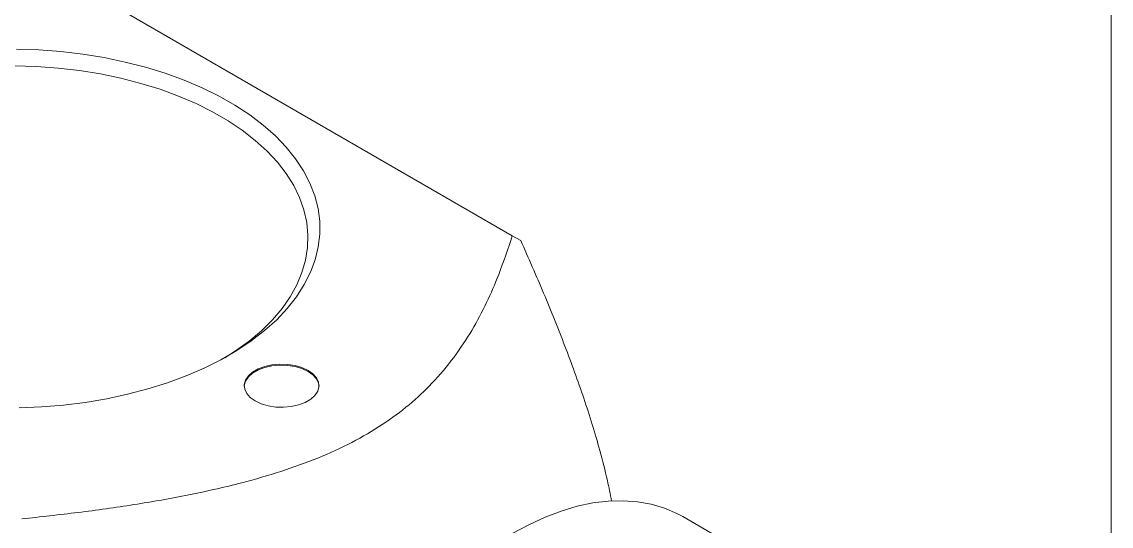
# Model space of a CAD drawing. Header units: millimetres. Extents: x 2 to 278, y 1 to 215.
# Drawn here: x 245.6 to 277.99, y 110.24 to 125.23 of the extents above; entities that cross this region are included whole.
import ezdxf

# ---------------------------------------------------------------- set-up
doc = ezdxf.new("R2010")
doc.units = ezdxf.units.MM

msp = doc.modelspace()

# ---------------------------------------------------------------- linework, layer by layer
at = {"color": 7, "linetype": 'Continuous', "lineweight": 18}
for p, q in [((277.989, 0.903), (277.989, 214.645)), ((260.183, 118.876), (214.979, 144.972)), ((260.183, 118.876), (260.435, 118.731)), ((272.038, 106.605), (265.249, 110.524))]:
    msp.add_line(p, q, dxfattribs=at)
at = {"color": 7, "linetype": 'Continuous', "lineweight": 18, "flags": 128}
for points in [[(245.445, 124.422), (246.106, 124.399), (246.764, 124.349), (247.413, 124.272), (248.051, 124.168), (248.674, 124.038), (249.28, 123.883), (249.865, 123.703), (250.426, 123.499), (250.96, 123.272), (251.464, 123.024), (251.937, 122.756), (252.375, 122.469), (252.776, 122.164), (253.138, 121.844), (253.46, 121.509), (253.739, 121.162), (253.975, 120.804), (254.165, 120.438), (254.309, 120.064), (254.407, 119.686), (254.457, 119.304), (254.46, 118.922), (254.415, 118.54), (254.323, 118.161), (254.184, 117.787), (253.999, 117.42), (253.769, 117.061), (253.494, 116.712), (253.178, 116.376), (252.82, 116.054), (252.423, 115.748), (251.989, 115.458), (251.52, 115.188), (251.019, 114.937), (250.488, 114.708), (249.93, 114.502), (249.348, 114.319), (248.745, 114.161), (248.123, 114.028), (247.487, 113.921), (246.839, 113.841), (246.182, 113.787), (245.521, 113.762)], [(251.632, 115.249), (251.949, 115.45), (252.355, 115.742), (252.723, 116.051), (253.051, 116.374), (253.337, 116.71), (253.58, 117.057), (253.778, 117.414), (253.93, 117.778), (254.036, 118.148), (254.095, 118.521), (254.107, 118.895), (254.072, 119.269), (253.989, 119.641), (253.859, 120.008), (253.683, 120.368), (253.463, 120.721), (253.198, 121.063), (252.89, 121.392), (252.542, 121.709), (252.155, 122.009), (251.731, 122.292), (251.272, 122.557), (250.78, 122.802), (250.26, 123.025), (249.712, 123.226), (249.14, 123.403), (248.548, 123.556), (247.937, 123.683), (247.313, 123.784), (246.677, 123.859), (246.033, 123.907), (245.385, 123.927)], [(254.436, 114.402), (254.423, 114.488), (254.363, 114.617), (254.257, 114.737), (254.111, 114.841), (253.93, 114.925), (253.723, 114.986), (253.499, 115.021), (253.267, 115.028), (253.038, 115.007), (252.821, 114.959), (252.626, 114.886), (252.462, 114.791), (252.335, 114.679), (252.252, 114.553), (252.215, 114.421), (252.214, 114.402)], [(252.539, 113.963), (252.72, 113.878), (252.927, 113.818), (253.151, 113.783), (253.383, 113.776), (253.613, 113.797), (253.83, 113.845), (254.025, 113.918), (254.189, 114.013), (254.315, 114.125), (254.399, 114.25), (254.435, 114.383), (254.423, 114.517), (254.363, 114.646), (254.257, 114.766), (254.111, 114.87), (253.93, 114.954), (253.723, 115.015), (253.499, 115.05), (253.267, 115.057), (253.038, 115.036), (252.821, 114.988), (252.626, 114.915), (252.462, 114.82), (252.335, 114.708), (252.252, 114.583), (252.215, 114.45), (252.228, 114.316), (252.288, 114.187), (252.393, 114.067), (252.539, 113.963)], [(265.249, 110.524), (265.074, 110.619), (264.705, 110.777), (264.315, 110.893), (263.906, 110.967), (263.479, 110.998), (263.037, 110.985), (262.582, 110.93), (262.116, 110.832), (261.64, 110.691), (261.158, 110.509), (260.671, 110.285), (260.182, 110.022)]]:
    msp.add_lwpolyline(points, dxfattribs=at)
at = {"color": 7, "linetype": 'Continuous', "lineweight": 18}
for points, knots in [([(260.183, 118.876), (260.055, 118.491), (259.834, 117.823), (259.427, 116.884), (258.995, 116.059), (258.464, 115.255), (257.845, 114.513), (257.132, 113.844), (256.336, 113.252), (255.428, 112.718), (254.409, 112.255), (253.31, 111.859), (252.029, 111.489), (250.569, 111.158), (248.937, 110.871), (247.277, 110.64), (246.158, 110.518), (245.599, 110.457)], [0, 0, 0, 0, 0.090381, 0.156377, 0.222518, 0.288516, 0.354316, 0.411588, 0.469011, 0.526215, 0.58339, 0.640768, 0.698042, 0.773352, 0.848847, 0.924489, 1, 1, 1, 1]), ([(263.133, 110.988), (263.094, 111.192), (262.998, 111.689), (262.734, 112.708), (262.323, 114.042), (261.753, 115.603), (261.123, 117.167), (260.664, 118.21), (260.435, 118.731)], [0, 0, 0, 0, 0.080338, 0.196135, 0.395306, 0.594597, 0.797279, 1, 1, 1, 1])]:
    msp.add_open_spline(points, degree=3, knots=knots, dxfattribs=at)

doc.saveas('drawing.dxf')
